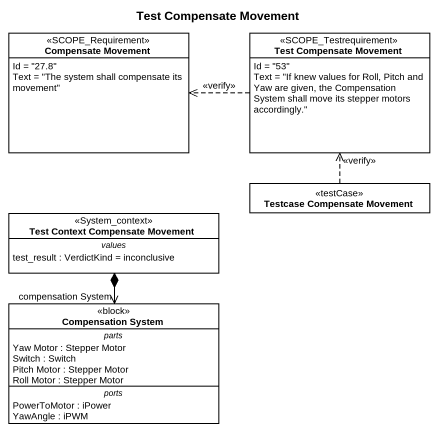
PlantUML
@startuml
title Test Compensate Movement
hide circle
hide empty members
class "Compensate Movement" as Compensate_Movement <<SCOPE_Requirement>> {
  Id = "27.8"
  Text = "The system shall compensate its movement"
}
class "Test Compensate Movement" as Test_Compensate_Movement <<SCOPE_Testrequirement>> {
  Id = "53"
  Text = "If knew values for Roll, Pitch and Yaw are given, the Compensation System shall move its stepper motors accordingly."
}
class "Testcase Compensate Movement" as Testcase_Compensate_Movement <<testCase>>
class "Test Context Compensate Movement" as Test_Context_Compensate <<System_context>> {
  -- values --
  test_result : VerdictKind = inconclusive
}
class "Compensation System" as Compensation_System <<block>> {
  -- parts --
  Yaw Motor : Stepper Motor
  Switch : Switch
  Pitch Motor : Stepper Motor
  Roll Motor : Stepper Motor
  -- ports --
  PowerToMotor : iPower
  YawAngle : iPWM
}
Test_Compensate_Movement .left.> Compensate_Movement : <<verify>>
Testcase_Compensate_Movement .up.> Test_Compensate_Movement : <<verify>>
Test_Context_Compensate *--> "compensation System" Compensation_System
@enduml
